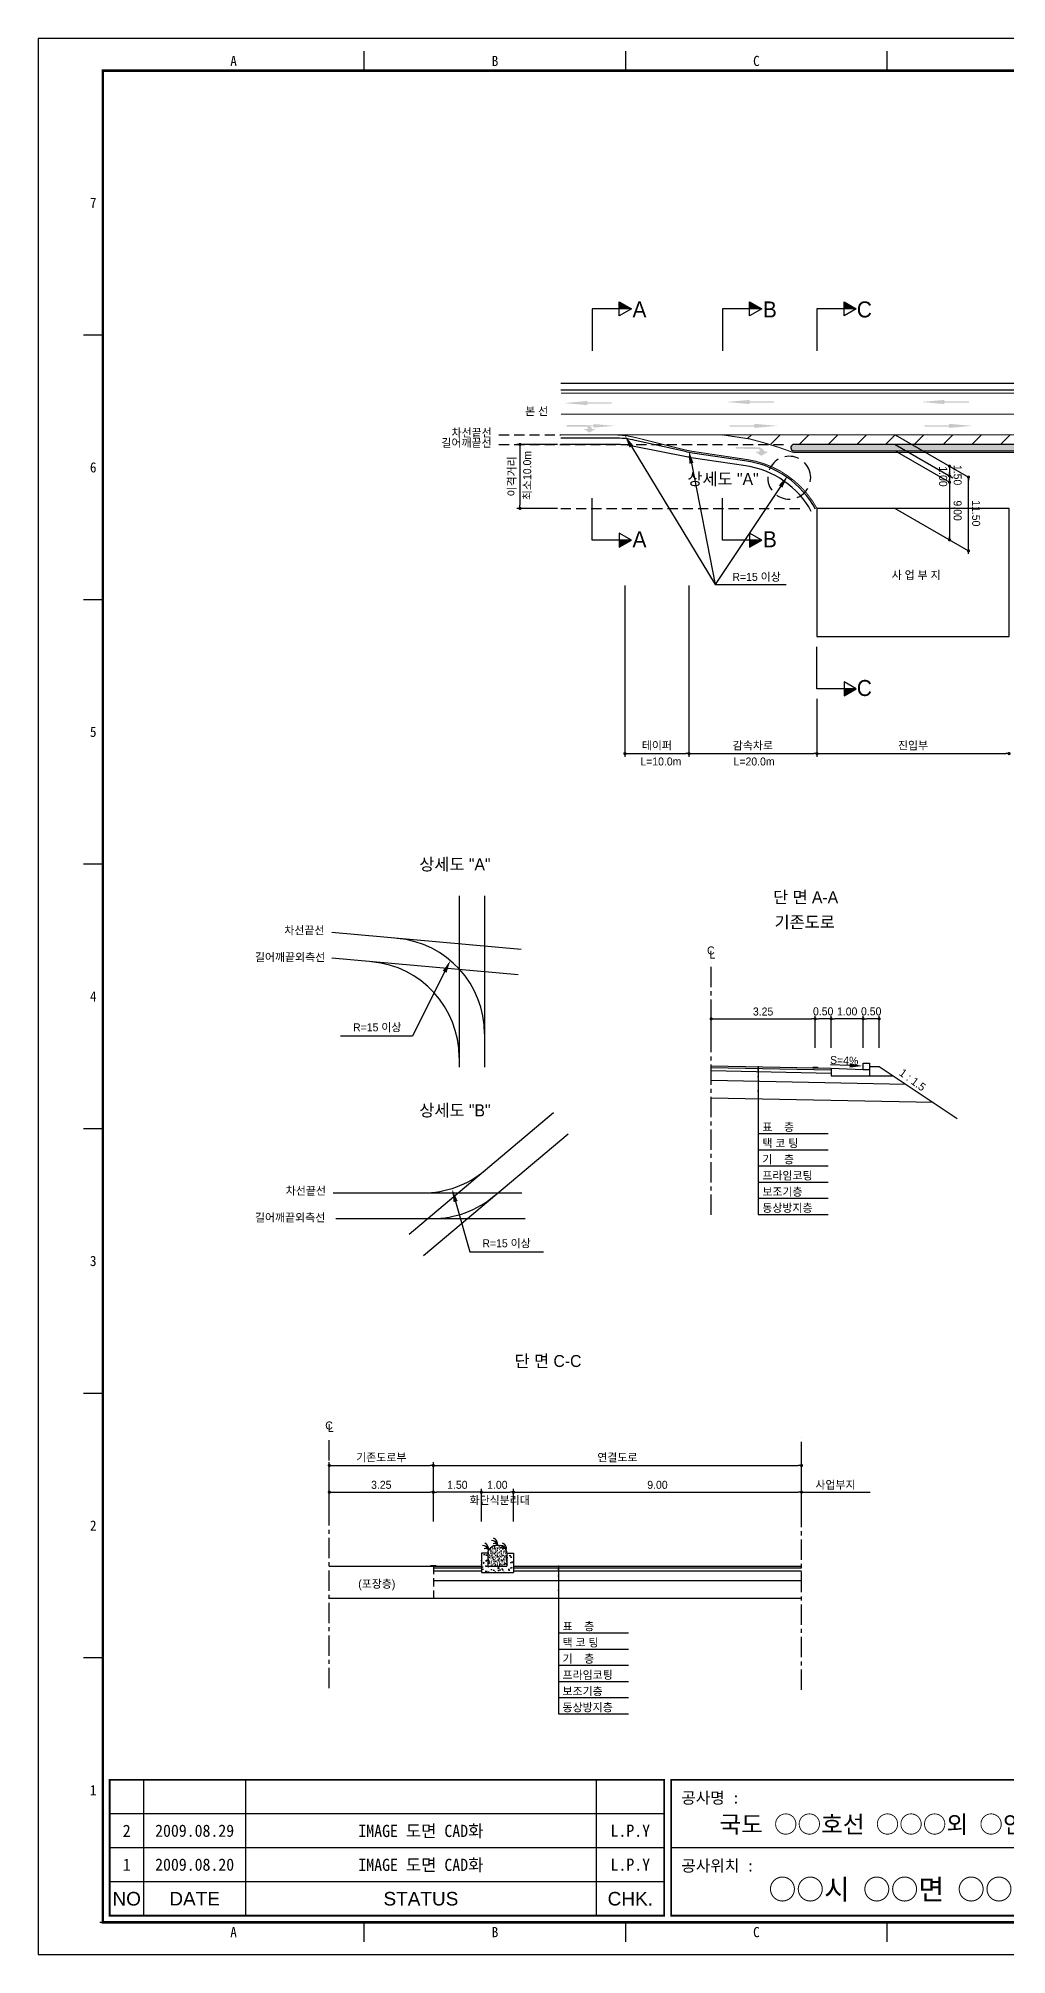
# Model space of a CAD drawing. Header units: millimetres. Extents: x 491 to 914, y -3 to 296.
# Drawn here: x 490.5 to 641.8, y -3.4 to 296 of the extents above; entities that cross this region are included whole.
import ezdxf
from ezdxf.enums import TextEntityAlignment as Align

# ---------------------------------------------------------------- set-up
doc = ezdxf.new("R2010")
doc.units = ezdxf.units.MM
doc.linetypes.add('CENTER', pattern=[50.8, 31.75, -6.35, 6.35, -6.35])
doc.linetypes.add('HIDDEN', pattern=[9.525, 6.35, -3.175])
for name, color, linetype in [('CC-GSTR-0004', 4, 'Continuous'), ('CM-LANE-0030', 30, 'Continuous'), ('CZ-DIMT-0002', 7, 'Continuous'), ('CZ-EXST-0002', 1, 'Continuous'), ('CZ-LIN1-0007', 7, 'Continuous'), ('CZ-LIN2-0003', 3, 'Continuous'), ('CZ-LINE-0001', 7, 'Continuous'), ('CZ-TEXT-BOX0', 7, 'Continuous'), ('TITLE', 7, 'Continuous')]:
    doc.layers.add(name, color=color, linetype=linetype)
doc.styles.add('견고딕', font='arial.ttf')
doc.styles.add('돋움', font='')
doc.styles.add('돋음체', font='')
doc.styles.get('돋움').set_extended_font_data('Dotum')
doc.styles.get('돋음체').set_extended_font_data('DotumChe')

# ---------------------------------------------------------------- blocks, each defined once
blk = doc.blocks.new('_Dot')
at = {"color": 0, "linetype": 'ByBlock', "lineweight": -2}
blk.add_line((-0.5, 0), (-1, 0), dxfattribs=at)
at = {"color": 0, "linetype": 'ByBlock', "const_width": 0.5}
blk.add_lwpolyline([(-0.25, 0, 1), (0.25, 0, 1)], format="xyb", close=True, dxfattribs=at)

msp = doc.modelspace()

# ---------------------------------------------------------------- hatches: boundary and pattern name
at = {"layer": 'CM-LANE-0030'}
h = msp.add_hatch(dxfattribs=at)
h.set_pattern_fill('ANSI31', color=30, style=0)
h.set_pattern_definition([(45, (-517.721, 3.4507), (-2.245064, 2.245064), [])])
h.paths.add_polyline_path([(597.37, 234.02), (601.67, 233.37, -0.082795), (607.38, 231.52), (608.42, 231.52, 0.001767), (608.3, 231.58, -0.768255), (608.55, 232.52), (756.68, 232.52, -0.801424), (756.89, 231.57, 0.001479), (756.79, 231.52), (758.04, 231.52, -0.078793), (763.61, 232.8), (781.18, 234.02)])
at = {"layer": 'CZ-EXST-0002'}
h = msp.add_hatch(dxfattribs=at)
h.set_pattern_fill('AR-SAND', color=256, scale=0.01, style=0)
h.set_pattern_definition([(37.5, (-548.39928, 3540.13268), (-0.016000313, 0.489413237), [0, -0.38608, 0, -0.4318, 0, -0.41275]), (7.5, (-548.3993, 3540.1327), (0.44952328, 0.7168251), [0, -0.20828, 0, -0.34798, 0, -0.13335]), (327.5, (-548.7117, 3540.13268), (0.79099237, 0.001437185), [0, -0.127, 0, -0.4572, 0, -0.5969]), (317.5, (-548.7117, 3540.1327), (0.76355645, 0.22292932), [0, -0.0635, 0, -0.29972, 0, -0.3429])])
edge = h.paths.add_edge_path()
edge.add_ellipse((562.22, 59.29), major_axis=(-1.5, 0), ratio=0.829212, start_angle=180, end_angle=360)
edge.add_line((560.72, 59.29), (560.72, 57.29))
edge.add_line((560.72, 57.29), (563.72, 57.29))
edge.add_line((563.72, 57.29), (563.72, 59.29))
h = msp.add_hatch(dxfattribs=at)
h.set_pattern_fill('AR-CONC', color=256, scale=0.01, style=0)
h.set_pattern_definition([(50, (-548.3993, 3540.1327), (1.8218467, -0.15939086), [0.1905, -2.0955]), (355, (-548.3993, 3540.1327), (-0.3524283, 1.9105664), [0.1524, -1.6764]), (100.451, (-548.2475, 3540.1194), (1.469425, 1.7511669), [0.1619, -1.7809]), (46.1842, (-548.3993, 3540.6407), (2.7107904, -0.4204233), [0.28575, -3.14325]), (96.6356, (-548.1734, 3540.6056), (2.3740423, 2.4742556), [0.24285, -2.67135]), (351.184, (-548.3993, 3540.6407), (2.374046, 2.4742512), [0.2286, -2.5146]), (21, (-548.1453, 3540.5137), (1.5161488, -1.0226552), [0.1905, -2.0955]), (326, (-548.1453, 3540.5137), (0.6180203, 1.8418797), [0.1524, -1.6764]), (71.4514, (-548.019, 3540.4285), (2.1341649, 0.8192286), [0.1619, -1.7809]), (37.5, (-548.3993, 3540.1327), (0.03088603, 0.84555039), [0, -1.65608, 0, -1.7018, 0, -1.68275]), (7.5, (-548.3993, 3540.1327), (0.66819663, 1.00180575), [0, -0.97028, 0, -1.61798, 0, -0.64135]), (327.5, (-548.9657, 3540.1327), (1.35590595, -0.05728744), [0, -0.635, 0, -1.9812, 0, -2.6289]), (317.5, (-549.2197, 3540.1327), (1.4812918, 0.2542649), [0, -0.8255, 0, -1.31572, 0, -1.8669])])
h.paths.add_polyline_path([(564.72, 56.29), (564.72, 59.29), (563.72, 59.29), (563.72, 57.29), (560.72, 57.29), (560.72, 59.29), (559.72, 59.29), (559.72, 56.29)])
at = {"layer": 'CZ-LIN1-0007'}
for points in [[(576.25, 239.3), (576.25, 239.09), (580.08, 239.09), (580.08, 238.87), (576.25, 238.87), (576.25, 238.66), (572.6, 238.98)], [(601.6, 239.47), (601.6, 239.26), (605.43, 239.26), (605.43, 239.04), (601.6, 239.04), (601.6, 238.83), (597.95, 239.15)], [(632.03, 239.47), (632.03, 239.26), (635.85, 239.26), (635.85, 239.04), (632.03, 239.04), (632.03, 238.83), (628.38, 239.15)], [(576.13, 235.54, -0.267976), (577.04, 234.93), (577.59, 234.94), (576.56, 234.36), (575.73, 234.93), (576.34, 234.93, 0.504994), (576.07, 235.3), (573.02, 235.32), (573.02, 235.56)], [(577.26, 235.71), (577.26, 235.52), (573.84, 235.52), (573.84, 235.33), (577.26, 235.33), (577.26, 235.14), (580.54, 235.42)], [(602.34, 235.74), (602.34, 235.52), (598.51, 235.53), (598.51, 235.31), (602.34, 235.31), (602.34, 235.1), (605.99, 235.42)], [(632.76, 235.74), (632.76, 235.52), (628.94, 235.53), (628.94, 235.31), (632.76, 235.31), (632.76, 235.1), (636.41, 235.42)], [(602.95, 232.09, -0.267976), (603.97, 231.4), (604.6, 231.4), (603.43, 230.74), (602.49, 231.39), (603.18, 231.4, 0.504994), (602.87, 231.82), (599.41, 231.84), (599.41, 232.11)], [(612.22, 135.11), (612.22, 135.23), (611.47, 135.25), (611.47, 135.12)], [(552.59, 57.29), (552.59, 57.41), (551.84, 57.41), (551.84, 57.29)]]:
    msp.add_hatch(color=256, dxfattribs=at).paths.add_polyline_path(points)
at = {"layer": 'CZ-LIN2-0003'}
h = msp.add_hatch(dxfattribs=at)
h.set_pattern_fill('CROSS', color=256, scale=0.075, style=0)
h.set_pattern_definition([(0, (-517.7211, 3.45067), (0.47625, 0.47625), [0.238125, -0.714375]), (90, (-517.60202, 3.3316), (-0.47625, 0.47625), [0.238125, -0.714375])])
h.paths.add_polyline_path([(608.55, 232.52, 0.768255), (608.3, 231.58, -0.001767), (608.42, 231.52), (756.79, 231.52, -0.001479), (756.89, 231.57, 0.801424), (756.68, 232.52)])
at = {"layer": 'CZ-LINE-0001'}
for points in [[(581.25, 254.79), (581.25, 253.69), (583.15, 253.69)], [(601.61, 254.79), (601.61, 253.69), (603.52, 253.69)], [(616.37, 254.79), (616.37, 253.69), (618.27, 253.69)], [(583.15, 217.57), (581.25, 217.57), (581.25, 216.47)], [(603.52, 217.57), (601.61, 217.57), (601.61, 216.47)], [(618.27, 194.33), (616.37, 194.33), (616.37, 193.24)]]:
    msp.add_hatch(color=256, dxfattribs=at).paths.add_polyline_path(points)

# ---------------------------------------------------------------- linework, layer by layer
at = {"color": 0, "linetype": 'ByBlock', "lineweight": -2}
for p, q in [((632.84, 228.86), (632.84, 228.61)), ((632.84, 227.86), (632.84, 228.11)), ((632.84, 227.36), (632.84, 227.11)), ((632.84, 226.86), (632.84, 227.11)), ((635.8, 227.16), (635.8, 226.91)), ((632.84, 217.86), (632.84, 218.11)), ((635.8, 216.16), (635.8, 216.41)), ((609.97, 68.84), (610.22, 68.84))]:
    msp.add_line(p, q, dxfattribs=at)
at = {"color": 0, "linetype": 'ByBlock', "const_width": 0.25}
for points in [[(632.84, 228.99, 1), (632.84, 229.24, 1)], [(632.84, 227.49, 1), (632.84, 227.74, 1)], [(632.84, 227.74, 1), (632.84, 227.49, 1)], [(635.8, 227.28, 1), (635.8, 227.53, 1)], [(632.84, 226.74, 1), (632.84, 226.49, 1)], [(632.84, 217.74, 1), (632.84, 217.49, 1)], [(635.8, 216.03, 1), (635.8, 215.78, 1)], [(609.84, 68.84, 1), (609.59, 68.84, 1)]]:
    msp.add_lwpolyline(points, format="xyb", close=True, dxfattribs=at)
at = {"layer": 'CC-GSTR-0004'}
for p, q in [((614.35, 135.06), (619.35, 134.86)), ((614.35, 135.06), (614.35, 133.86)), ((619.35, 135.86), (620.35, 135.86)), ((619.35, 134.86), (619.35, 135.86)), ((619.35, 134.86), (620.35, 134.86)), ((620.35, 135.86), (620.35, 133.86)), ((614.35, 133.86), (620.35, 133.86))]:
    msp.add_line(p, q, dxfattribs=at)
for points in [[(822.13, 242.02), (572.13, 242.02)], [(822.13, 241.02), (572.13, 241.02)]]:
    msp.add_lwpolyline(points, dxfattribs=at)
for points in [[(611.91, 222.4, 0.234605), (601.16, 229.91), (592.67, 231.18), (592.67, 231.18, -0.018175), (591.6, 231.39), (591.6, 231.39), (583.76, 233.15), (583.76, 233.15, 0.055452), (580.46, 233.52), (580.46, 233.52), (572.13, 233.52)], [(611.25, 222.04, 0.234605), (601.04, 229.17), (592.5, 230.45, -0.012396), (591.77, 230.58), (583.59, 232.22, 0.049659), (580.64, 232.52), (572.13, 232.52)]]:
    msp.add_lwpolyline(points, format="xyb", dxfattribs=at)
at = {"layer": 'CM-LANE-0030', "color": 30, "const_width": 0.15}
msp.add_lwpolyline([(822.13, 237.27), (572.13, 237.27)], dxfattribs=at)
msp.add_lwpolyline([(601.67, 233.37), (597.37, 234.02), (781.18, 234.02), (763.61, 232.8, 0.026159), (756.79, 231.27), (608.42, 231.27, 0.027105)], format="xyb", close=True, dxfattribs=at)
at = {"layer": 'CZ-EXST-0002'}
for p, q in [((556.25, 162.01), (556.25, 135.23)), ((560.23, 162.01), (560.23, 135.23)), ((565.94, 153.64), (536.35, 156.27)), ((565.45, 149.67), (536.35, 152.25)), ((548.45, 109.16), (571, 128.15)), ((550.66, 105.79), (573.26, 124.82)), ((536.58, 115.59), (566.06, 115.59)), ((537, 111.59), (566.54, 111.59)), ((535.97, 57.29), (552.22, 57.29)), ((535.97, 52.29), (552.22, 52.29))]:
    msp.add_line(p, q, dxfattribs=at)
at = {"layer": 'CZ-LIN1-0007'}
for p, q in [((611.47, 135.25), (612.22, 135.23)), ((611.47, 135.12), (612.22, 135.11)), ((612.22, 135.23), (612.22, 135.11)), ((551.84, 57.41), (552.59, 57.41)), ((551.84, 57.29), (551.84, 57.41)), ((552.59, 57.29), (551.84, 57.29)), ((552.59, 57.41), (552.59, 57.29))]:
    msp.add_line(p, q, dxfattribs=at)
at = {"layer": 'CZ-LIN1-0007', "const_width": 0.15}
msp.add_lwpolyline([(822.13, 240.52), (572.13, 240.52)], dxfattribs=at)
msp.add_lwpolyline([(612.13, 222.52, 0.234605), (601.19, 230.16), (592.84, 231.41), (592.84, 231.41, -0.024027), (591.43, 231.69), (591.43, 231.69), (583.92, 233.57), (583.92, 233.57, 0.061321), (580.28, 234.02), (580.28, 234.02), (572.13, 234.02)], format="xyb", dxfattribs=at)
at = {"layer": 'CZ-LIN1-0007', "linetype": 'HIDDEN', "const_width": 0.15}
msp.add_lwpolyline([(580.28, 234.02), (597.37, 234.02)], dxfattribs=at)
at = {"layer": 'CZ-LIN2-0003'}
for p, q in [((595.6, 135.44), (614.35, 135.06)), ((595.6, 135.19), (614.35, 134.81)), ((620.35, 135.36), (621.85, 135.36)), ((621.85, 135.36), (634.05, 127.23)), ((595.6, 134.69), (614.35, 134.31)), ((595.6, 133.19), (626.02, 132.58)), ((620.35, 133.86), (624.1, 133.86)), ((595.6, 130.44), (630.28, 129.75)), ((552.22, 57.29), (559.72, 57.29)), ((552.22, 57.04), (559.72, 57.04)), ((559.72, 59.29), (559.72, 56.29)), ((560.72, 59.29), (559.72, 59.29)), ((560.72, 59.29), (560.72, 57.29)), ((560.72, 57.29), (563.72, 57.29)), ((563.72, 59.29), (564.72, 59.29)), ((563.72, 59.29), (563.72, 57.29)), ((564.72, 59.29), (564.72, 56.29)), ((564.72, 57.29), (609.72, 57.29)), ((564.72, 57.04), (609.72, 57.04)), ((552.22, 56.54), (559.72, 56.54)), ((552.22, 55.04), (609.72, 55.04)), ((559.72, 56.29), (564.72, 56.29)), ((564.72, 56.54), (609.72, 56.54)), ((552.22, 52.29), (609.72, 52.29))]:
    msp.add_line(p, q, dxfattribs=at)
msp.add_lwpolyline([(608.3, 231.58, -0.001767), (608.42, 231.52), (756.79, 231.52, -0.001479), (756.89, 231.57, 0.801424), (756.68, 232.52), (608.55, 232.52, 0.768255)], format="xyb", close=True, dxfattribs=at)
msp.add_lwpolyline([(642.13, 222.52), (612.13, 222.52), (612.13, 202.52), (642.13, 202.52)], close=True, dxfattribs=at)
for centre, radius, start, end in [((545.23, 140.42), 15, 0, 84.9204), ((541.25, 136.76), 15, 0, 84.9204), ((550.61, 130.59), 15, 270, 310.097), ((552.07, 126.59), 15, 270, 310.097), ((559.95, 59.63), 0.88, 7.8639, 92.7752), ((560.41, 59.6), 0.44, 19.771, 124.0366), ((559.85, 59.97), 1, 347.1802, 67.3267), ((561.35, 60.41), 0.88, 7.8639, 92.7752), ((561.81, 60.38), 0.44, 19.771, 124.0366), ((561.24, 60.75), 1, 347.1802, 67.3267), ((562.74, 59.63), 0.88, 7.8639, 92.7752), ((563.2, 59.6), 0.44, 19.771, 124.0366), ((562.63, 59.97), 1, 347.1802, 67.3267)]:
    msp.add_arc(centre, radius, start, end, dxfattribs=at)
msp.add_ellipse((562.22, 59.29), major_axis=(-1.5, 0), ratio=0.829212, start_param=3.141593, end_param=6.283185, dxfattribs=at)
at = {"layer": 'CZ-LINE-0001'}
for p, q in [((581.25, 252.59), (581.25, 254.79)), ((581.25, 254.79), (583.15, 253.69)), ((601.61, 252.59), (601.61, 254.79)), ((601.61, 254.79), (603.52, 253.69)), ((616.37, 252.59), (616.37, 254.79)), ((616.37, 254.79), (618.27, 253.69)), ((583.15, 253.69), (577.01, 253.69)), ((577.01, 253.69), (577.01, 247.15)), ((583.15, 253.69), (581.25, 252.59)), ((603.52, 253.69), (597.37, 253.69)), ((597.37, 253.69), (597.37, 247.15)), ((603.52, 253.69), (601.61, 252.59)), ((618.27, 253.69), (612.13, 253.69)), ((612.13, 253.69), (612.13, 247.15)), ((618.27, 253.69), (616.37, 252.59)), ((624.34, 234.02), (635.8, 227.41)), ((571.63, 232.52), (565.25, 232.52)), ((565.75, 232.02), (565.75, 223.02)), ((624.34, 232.52), (633.34, 227.32)), ((624.34, 232.52), (633.34, 227.32)), ((624.34, 231.52), (632.84, 226.61)), ((632.84, 228.61), (632.84, 217.61)), ((635.8, 215.42), (635.8, 227.41)), ((571.63, 222.52), (565.25, 222.52)), ((577.01, 217.57), (577.01, 224.11)), ((597.37, 217.57), (597.37, 224.11)), ((624.34, 222.52), (635.8, 215.91)), ((583.15, 217.57), (581.25, 218.67)), ((581.25, 218.67), (581.25, 216.47)), ((603.52, 217.57), (601.61, 218.67)), ((601.61, 218.67), (601.61, 216.47)), ((583.15, 217.57), (577.01, 217.57)), ((581.25, 216.47), (583.15, 217.57)), ((603.52, 217.57), (597.37, 217.57)), ((601.61, 216.47), (603.52, 217.57)), ((582.13, 210.5), (582.13, 183.72)), ((592.13, 210.5), (592.13, 183.72)), ((592.13, 210.5), (592.13, 183.72)), ((596.21, 210.62), (607.34, 210.62)), ((612.13, 194.33), (612.13, 200.88)), ((618.27, 194.33), (616.37, 195.43)), ((616.37, 195.43), (616.37, 193.24)), ((618.27, 194.33), (612.13, 194.33)), ((612.13, 192.77), (612.13, 183.72)), ((612.13, 192.77), (612.13, 183.72)), ((616.37, 193.24), (618.27, 194.33)), ((582.63, 184.22), (591.63, 184.22)), ((592.63, 184.22), (611.63, 184.22)), ((612.63, 184.22), (641.63, 184.22)), ((595.6, 138.23), (595.6, 143.28)), ((596.1, 142.78), (611.35, 142.78)), ((611.85, 138.23), (611.85, 143.28)), ((611.85, 138.23), (611.85, 143.28)), ((613.85, 142.78), (612.35, 142.78)), ((614.35, 138.23), (614.35, 143.28)), ((614.35, 138.23), (614.35, 143.28)), ((618.85, 142.78), (614.85, 142.78)), ((619.35, 138.23), (619.35, 143.28)), ((619.35, 140.68), (619.35, 143.28)), ((621.35, 142.78), (619.85, 142.78)), ((621.85, 138.23), (621.85, 143.28)), ((602.95, 135.3), (602.95, 112.22)), ((602.95, 124.88), (613.89, 124.88)), ((602.95, 122.34), (613.89, 122.34)), ((602.95, 119.81), (613.89, 119.81)), ((602.95, 117.28), (613.89, 117.28)), ((602.95, 114.75), (613.89, 114.75)), ((602.95, 112.22), (613.89, 112.22)), ((535.97, 69.34), (535.97, 73.51)), ((536.47, 73.01), (551.72, 73.01)), ((552.22, 69.34), (552.22, 73.51)), ((552.22, 69.34), (552.22, 73.51)), ((552.72, 73.01), (609.22, 73.01)), ((609.72, 69.34), (609.72, 73.51)), ((535.97, 64.28), (535.97, 69.34)), ((552.22, 64.28), (552.22, 69.34)), ((552.22, 64.28), (552.22, 69.34)), ((559.72, 64.28), (559.72, 69.34)), ((559.72, 64.28), (559.72, 69.34)), ((564.72, 64.28), (564.72, 69.34)), ((564.72, 64.28), (564.72, 69.34)), ((609.72, 64.28), (609.72, 69.34)), ((609.72, 64.28), (609.72, 69.34)), ((536.47, 68.84), (551.72, 68.84)), ((559.22, 68.84), (552.72, 68.84)), ((560.22, 68.84), (564.22, 68.84)), ((565.22, 68.84), (609.22, 68.84)), ((610.22, 68.84), (620.44, 68.84)), ((571.75, 57.29), (571.75, 34.2)), ((571.75, 46.86), (582.69, 46.86)), ((571.75, 44.33), (582.69, 44.33)), ((571.75, 41.8), (582.69, 41.8)), ((571.75, 39.27), (582.69, 39.27)), ((571.75, 36.74), (582.69, 36.74)), ((571.75, 34.2), (582.69, 34.2))]:
    msp.add_line(p, q, dxfattribs=at)
at = {"layer": 'CZ-LINE-0001', "linetype": 'HIDDEN', "ltscale": 0.25}
for p, q in [((562.47, 234.02), (572.13, 234.02)), ((562.47, 232.52), (607.62, 232.52)), ((572.13, 222.52), (609.97, 222.52))]:
    msp.add_line(p, q, dxfattribs=at)
at = {"layer": 'CZ-LINE-0001', "linetype": 'HIDDEN', "ltscale": 0.35}
msp.add_line((611.12, 227.71), (611.12, 227.71), dxfattribs=at)
at = {"layer": 'CZ-LINE-0001', "linetype": 'CENTER', "ltscale": 0.1}
for p, q in [((595.6, 112.16), (595.6, 151.54)), ((535.97, 38.21), (535.97, 77.59)), ((609.72, 37.96), (609.72, 77.34))]:
    msp.add_line(p, q, dxfattribs=at)
at = {"layer": 'CZ-LINE-0001', "linetype": 'HIDDEN', "ltscale": 0.2}
msp.add_line((552.22, 57.29), (552.22, 52.29), dxfattribs=at)
at = {"layer": 'CZ-LINE-0001'}
for points in [[(583.15, 232.2), (596.21, 210.62)], [(592.52, 229.57), (596.21, 210.62)], [(606.45, 225.96), (596.21, 210.62)], [(553.98, 150.12), (548.98, 140.1), (537.74, 140.1)], [(617.22, 135.5), (614.22, 135.62)], [(555.7, 114.24), (557.93, 106.36), (569.43, 106.36)]]:
    msp.add_lwpolyline(points, dxfattribs=at)
at = {"layer": 'CZ-LINE-0001', "linetype": 'HIDDEN', "ltscale": 0.35}
msp.add_arc((607.8, 227.32), 3.35, 6.7667, 6.749, dxfattribs=at)
at = {"layer": 'CZ-LINE-0001'}
for centre, start, end in [((602.95, 135.24), 0, 180), ((602.95, 135.24), 0, 180), ((602.95, 135.24), 180, 0), ((602.95, 135.24), 180, 0), ((602.95, 135.04), 0, 180), ((602.95, 135.04), 0, 180), ((602.95, 135.04), 180, 0), ((602.95, 135.04), 180, 0), ((602.95, 134.8), 0, 180), ((602.95, 134.8), 0, 180), ((602.95, 134.8), 180, 0), ((602.95, 134.8), 180, 0)]:
    msp.add_arc(centre, 0.0625, start, end, dxfattribs=at)
at = {"layer": 'CZ-LINE-0001', "linetype": 'ByBlock'}
for centre, start, end in [((602.95, 134.55), 0, 180), ((602.95, 134.55), 0, 180), ((602.95, 134.55), 180, 0), ((602.95, 134.55), 180, 0), ((602.95, 133.75), 0, 180), ((602.95, 133.75), 0, 180), ((602.95, 133.75), 180, 0), ((602.95, 133.75), 180, 0), ((602.95, 131.52), 0, 180), ((602.95, 131.52), 0, 180), ((602.95, 131.52), 180, 0), ((602.95, 131.52), 180, 0), ((571.75, 57.23), 0, 180), ((571.75, 57.23), 0, 180), ((571.75, 57.23), 180, 0), ((571.75, 57.23), 180, 0), ((571.75, 57.02), 0, 180), ((571.75, 57.02), 0, 180), ((571.75, 57.02), 180, 0), ((571.75, 57.02), 180, 0), ((571.75, 56.54), 0, 180), ((571.75, 56.54), 0, 180), ((571.75, 56.54), 180, 0), ((571.75, 56.54), 180, 0), ((571.75, 55.74), 0, 180), ((571.75, 55.74), 0, 180), ((571.75, 55.74), 180, 0), ((571.75, 55.74), 180, 0), ((571.75, 56.79), 0, 180), ((571.75, 56.79), 0, 180), ((571.75, 56.79), 180, 0), ((571.75, 56.79), 180, 0), ((571.75, 53.5), 0, 180), ((571.75, 53.5), 0, 180), ((571.75, 53.5), 180, 0), ((571.75, 53.5), 180, 0)]:
    msp.add_arc(centre, 0.0625, start, end, dxfattribs=at)
at = {"layer": 'CZ-LINE-0001'}
for points in [[(582.87, 232.02), (582.12, 233.91), (583.44, 232.37)], [(592.19, 229.51), (592.13, 231.54), (592.84, 229.64)], [(606.17, 226.14), (607.56, 227.62), (606.72, 225.77)], [(553.68, 150.27), (554.88, 151.91), (554.28, 149.97)], [(617.23, 135.84), (619.22, 135.42), (617.21, 135.17)], [(555.38, 114.15), (555.16, 116.17), (556.02, 114.33)]]:
    msp.add_solid(points, dxfattribs=at)
at = {"layer": 'TITLE', "color": 7, "linetype": 'Continuous'}
for p, q in [((541.44, 290.92), (541.44, 293.95)), ((582.26, 290.92), (582.26, 293.95)), ((623.09, 290.92), (623.09, 293.95)), ((500.61, 249.59), (497.59, 249.59)), ((500.61, 208.26), (497.59, 208.26)), ((500.61, 166.94), (497.59, 166.94)), ((500.61, 125.61), (497.59, 125.61)), ((500.61, 84.28), (497.59, 84.28)), ((500.61, 42.95), (497.59, 42.95)), ((541.44, -1.4), (541.44, 1.62)), ((582.26, -1.4), (582.26, 1.62)), ((623.09, -1.4), (623.09, 1.62))]:
    msp.add_line(p, q, dxfattribs=at)
at = {"layer": 'TITLE', "ltscale": 150}
for p, q in [((506.98, 23.9), (506.98, 2.68)), ((522.89, 23.9), (522.89, 2.68)), ((577.67, 23.9), (577.67, 2.68)), ((588.28, 18.6), (501.67, 18.6)), ((588.28, 13.29), (501.67, 13.29)), ((675.95, 13.29), (589.34, 13.29)), ((588.28, 7.99), (501.67, 7.99))]:
    msp.add_line(p, q, dxfattribs=at)
at = {"layer": 'TITLE'}
msp.add_line((908.97, 1.62), (500.11, 1.62), dxfattribs=at)
msp.add_lwpolyline([(490.53, -3.41), (913.89, -3.41), (913.89, 295.96), (490.53, 295.96)], close=True, dxfattribs=at)
at = {"layer": 'TITLE', "linetype": 'Continuous', "const_width": 0.403}
msp.add_lwpolyline([(500.61, 1.62), (500.61, 290.92), (908.86, 290.92), (908.86, 1.62)], close=True, dxfattribs=at)
at = {"layer": 'TITLE', "ltscale": 150, "const_width": 0.265}
for points in [[(501.67, 23.9), (588.28, 23.9), (588.28, 2.68), (501.67, 2.68)], [(589.34, 23.9), (675.95, 23.9), (675.95, 2.68), (589.34, 2.68)]]:
    msp.add_lwpolyline(points, close=True, dxfattribs=at)

# ---------------------------------------------------------------- block references
at = {"layer": 'CZ-LINE-0001', "xscale": 0.5, "yscale": 0.5, "zscale": 0.5}
for p, rotation in [((565.75, 232.52), 90), ((565.75, 222.52), 270), ((582.13, 184.22), 180), ((592.13, 184.22), 180), ((612.13, 184.22), 180), ((595.6, 142.78), 180), ((611.85, 142.78), 180), ((614.35, 142.78), 180), ((619.35, 142.78), 180), ((535.97, 73.01), 180), ((552.22, 73.01), 180), ((535.97, 68.84), 180), ((552.22, 68.84), 180), ((559.72, 68.84), 180), ((564.72, 68.84), 180)]:
    msp.add_blockref('_Dot', p, dxfattribs=dict(at, rotation=rotation))
for p in [(592.13, 184.22), (612.13, 184.22), (642.13, 184.22), (611.85, 142.78), (614.35, 142.78), (619.35, 142.78), (621.85, 142.78), (552.22, 73.01), (609.72, 73.01), (552.22, 68.84), (559.72, 68.84), (564.72, 68.84), (609.72, 68.84)]:
    msp.add_blockref('_Dot', p, dxfattribs=at)

# ---------------------------------------------------------------- texts
at = {"layer": 'CZ-DIMT-0002', "style": '돋움'}
for s, height, p in [('A', 2.5, (584.41, 253.61)), ('B', 2.5, (604.77, 253.61)), ('C', 2.5, (619.53, 253.61)), ('본 선', 1.25, (568.35, 237.71)), ('길어깨끝선', 1.25, (557.4, 232.76)), ('차선끝선', 1.25, (558.2, 234.35)), ('상세도 "A"', 1.875, (597.46, 227.12)), ('A', 2.5, (584.41, 217.7)), ('B', 2.5, (604.77, 217.7)), ('R=15 이상', 1.25, (602.7, 211.83)), ('사 업 부 지', 1.25, (627.62, 212.11)), ('C', 2.5, (619.53, 194.47)), ('L=10.0m', 1.25, (587.75, 182.99)), ('L=20.0m', 1.25, (602.31, 182.99)), ('차선끝선', 1.25, (532.08, 156.6)), ('길어깨끝외측선', 1.25, (529.84, 152.41)), ('C', 1.25, (595.56, 153.47)), ('L', 1.25, (595.82, 152.81)), ('R=15 이상', 1.25, (543.46, 141.46)), ('차선끝선', 1.25, (532.31, 115.92)), ('길어깨끝외측선', 1.25, (529.85, 111.74)), ('R=15 이상', 1.25, (563.65, 107.72)), ('C', 1.25, (535.93, 79.26)), ('L', 1.25, (536.19, 78.86))]:
    msp.add_text(s, height=height, dxfattribs=at).set_placement(p, align=Align.MIDDLE_CENTER)
msp.add_text('최소10.0m', height=1.25, rotation=90, dxfattribs=at).set_placement((567.5, 223.82))
for s, rotation, p in [('S=4%', 357.7094, (616.39, 136.29)), ('1 : 1.5', 323.8881, (627.06, 133.25))]:
    msp.add_text(s, height=1.25, rotation=rotation, dxfattribs=at).set_placement(p, align=Align.MIDDLE_CENTER)
for s, p in [('표    층', (603.6, 125.26)), ('택 코 팅', (603.6, 122.73)), ('기    층', (603.6, 120.2)), ('프라임코팅', (603.6, 117.67)), ('보조기층', (603.6, 115.14)), ('동상방지층', (603.6, 112.61)), ('사업부지', (611.88, 69.37)), ('화단식분리대', (557.87, 66.96)), ('(포장층)', (540.49, 53.9)), ('표    층', (572.4, 47.25)), ('택 코 팅', (572.4, 44.72)), ('기    층', (572.4, 42.19)), ('프라임코팅', (572.4, 39.66)), ('보조기층', (572.4, 37.12)), ('동상방지층', (572.4, 34.59))]:
    msp.add_text(s, height=1.25, dxfattribs=at).set_placement(p)
at = {"layer": 'CZ-DIMT-0002', "char_height": 1.25, "attachment_point": 5, "rotation": 270, "style": '돋움'}
for s, insert in [('1.00', (631.83, 227.51)), ('1.50', (634.09, 227.73)), ('9.00', (634.09, 222.18)), ('11.50', (636.98, 221.76))]:
    msp.add_mtext(s, dxfattribs=dict(at, insert=insert))
at = {"layer": 'CZ-LINE-0001', "insert": (564.55, 227.52), "char_height": 1.25, "attachment_point": 5, "rotation": 90, "style": '돋움'}
msp.add_mtext('\\A1;이격거리', dxfattribs=at)
at = {"layer": 'CZ-LINE-0001', "char_height": 1.25, "attachment_point": 5, "style": '돋움'}
for s, insert in [('\\A1;테이퍼', (587.13, 185.42)), ('\\A1;감속차로', (602.13, 185.42)), ('\\A1;진입부', (627.13, 185.42)), ('\\A1;3.25', (603.72, 143.92)), ('\\A1;0.50', (613.1, 143.95)), ('\\A1;1.00', (616.85, 143.93)), ('\\A1;0.50', (620.6, 143.95)), ('\\A1;기존도로부', (544.09, 74.21)), ('\\A1;연결도로', (580.97, 74.2)), ('\\A1;3.25', (544.09, 69.98)), ('\\A1;1.50', (555.97, 69.98)), ('\\A1;1.00', (562.22, 69.98)), ('\\A1;9.00', (587.22, 69.98))]:
    msp.add_mtext(s, dxfattribs=dict(at, insert=insert))
at = {"layer": 'CZ-TEXT-BOX0', "style": '돋움'}
for s, p in [('상세도 "A"', (555.59, 166.92)), ('단 면 A-A', (610.36, 161.79)), ('기존도로', (610.21, 157.89)), ('상세도 "B"', (555.6, 128.49)), ('단 면 C-C', (570.13, 89.33))]:
    msp.add_text(s, height=1.875, dxfattribs=at).set_placement(p, align=Align.MIDDLE_CENTER)
at = {"layer": 'TITLE', "color": 3, "linetype": 'Continuous', "style": '돋음체'}
for s, p in [('A', (521.02, 292.43)), ('B', (561.85, 292.43)), ('C', (602.67, 292.43)), ('7', (499.1, 270.26)), ('6', (499.1, 228.93)), ('5', (499.1, 187.61)), ('4', (499.1, 146.28)), ('3', (499.1, 104.95)), ('2', (499.1, 63.62)), ('1', (499.1, 22.29)), ('A', (521.02, 0.11)), ('B', (561.85, 0.11)), ('C', (602.67, 0.11))]:
    msp.add_text(s, height=1.59, dxfattribs=at).set_placement(p, align=Align.MIDDLE)
at = {"layer": 'TITLE', "style": '돋음체'}
for s, p in [('공사명 : ', (590.94, 20.19)), ('공사위치 :', (590.94, 9.58))]:
    msp.add_text(s, height=1.804, dxfattribs=at).set_placement(p)
at = {"layer": 'TITLE', "color": 7, "linetype": 'Continuous', "style": '돋음체'}
for s, height, p in [('국도 ○○호선 ○○○외 ○인 도로점용시설공사', 2.7, (635.15, 16.98)), ('○○시 ○○면 ○○리○○-○번지', 3.1832, (637.18, 6.82))]:
    msp.add_text(s, height=height, dxfattribs=at).set_placement(p, align=Align.MIDDLE)
at = {"layer": 'TITLE', "color": 1, "linetype": 'Continuous', "style": '돋음체'}
msp.add_text('2', height=1.91, dxfattribs=at).set_placement((504.33, 15.94), align=Align.MIDDLE)
at = {"layer": 'TITLE', "linetype": 'Continuous'}
for s, height, style, p in [('2009.08.29', 1.91, '돋음체', (514.94, 15.94)), ('L.P.Y', 1.91, '돋음체', (582.98, 15.94)), ('1', 1.91, '돋음체', (504.33, 10.64)), ('2009.08.20', 1.91, '돋음체', (514.94, 10.64)), ('L.P.Y', 1.91, '돋음체', (582.98, 10.64)), ('NO', 2.122, '견고딕', (504.33, 5.33)), ('DATE', 2.122, '견고딕', (514.94, 5.33)), ('STATUS', 2.122, '견고딕', (550.28, 5.33)), ('CHK.', 2.122, '견고딕', (582.98, 5.33))]:
    msp.add_text(s, height=height, dxfattribs=dict(at, style=style)).set_placement(p, align=Align.MIDDLE)
at = {"layer": 'TITLE', "style": '돋음체'}
for p in [(550.28, 15.94), (550.28, 10.64)]:
    msp.add_text('IMAGE 도면 CAD화', height=1.9099, dxfattribs=at).set_placement(p, align=Align.MIDDLE)

doc.saveas('drawing.dxf')
